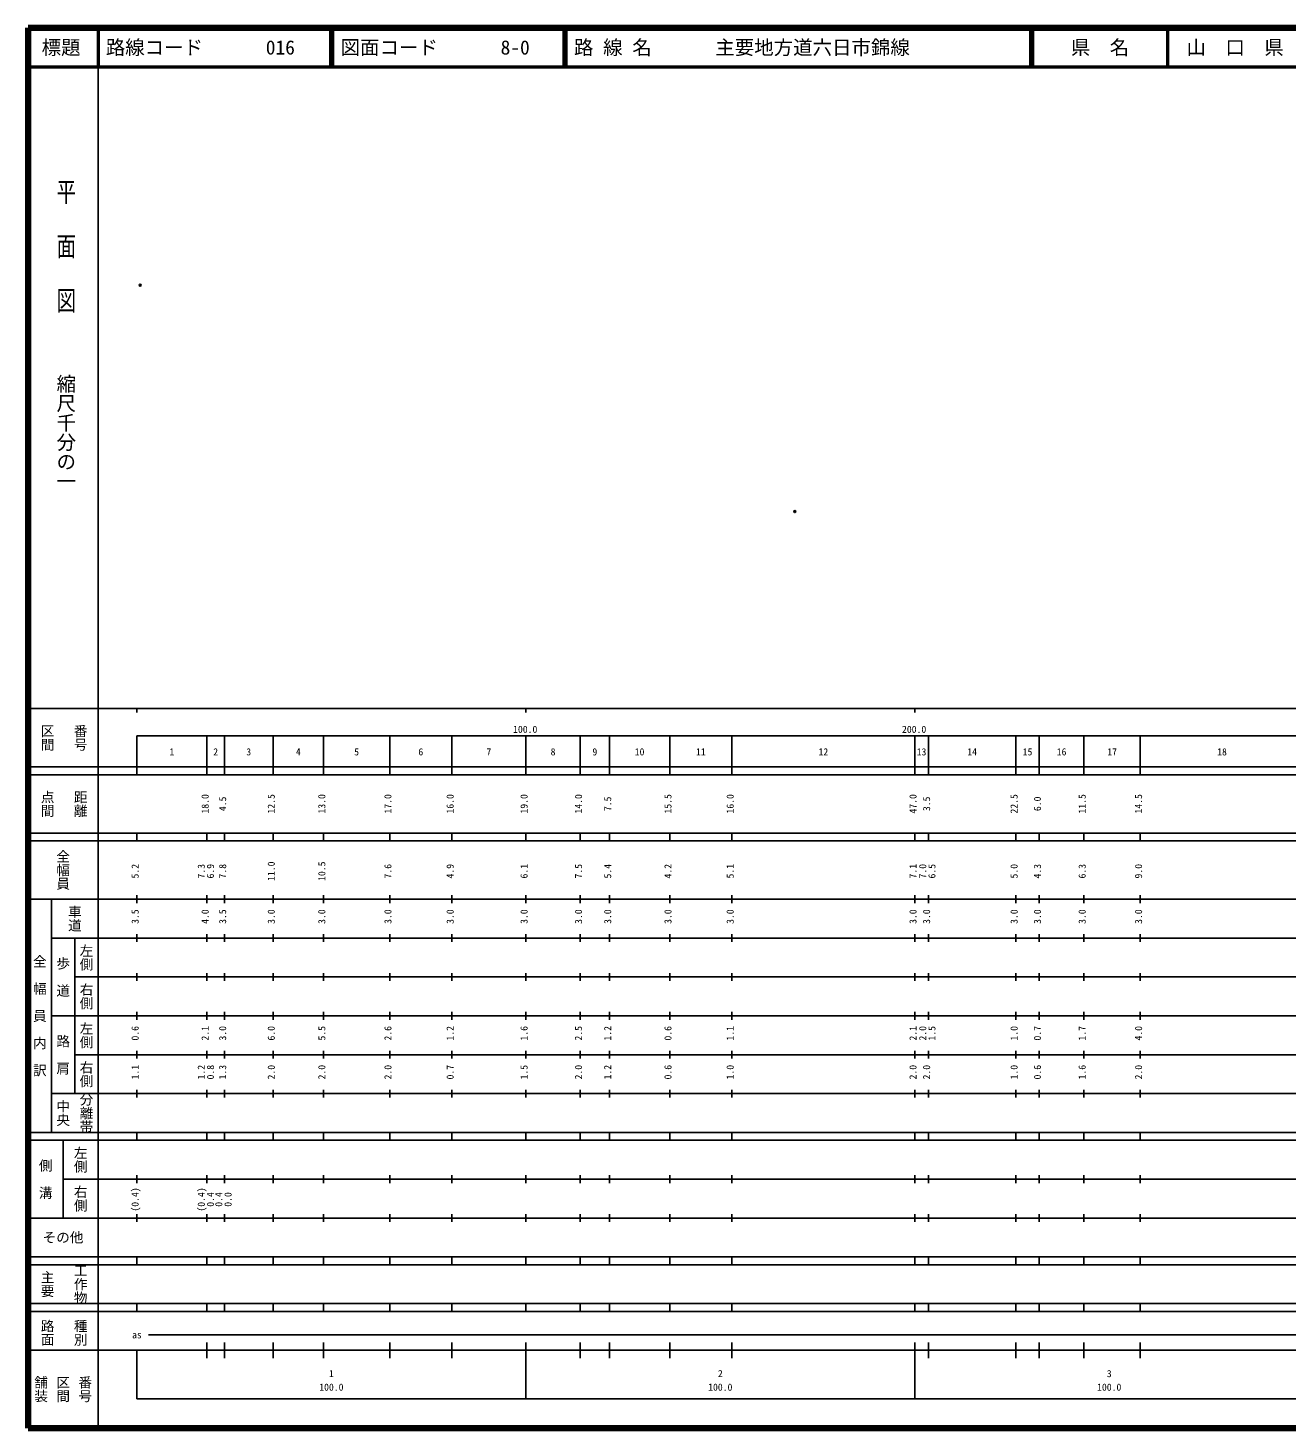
# Model space of a CAD drawing. Units: millimetres on the paper. Extents: x 40 to 680, y 20 to 380.
# Drawn here: x 40 to 363.7, y 20 to 380 of the extents above; entities that cross this region are included whole.
import ezdxf
from ezdxf.enums import TextEntityAlignment as Align

# ---------------------------------------------------------------- set-up
doc = ezdxf.new("R2010")
doc.units = ezdxf.units.MM
doc.header["$PDMODE"] = 32
doc.header["$PDSIZE"] = 0.5
doc.layers.add('M-OTRS', color=6, linetype='Continuous')
doc.layers.add('M-TTL-TXT', color=7, linetype='Continuous')
for name, color, linetype, lineweight in [('M-TTL', 2, 'Continuous', 140), ('M-TTL-BAND', 7, 'Continuous', 25), ('M-TTL-LINE', 7, 'Continuous', 50)]:
    doc.layers.add(name, color=color, linetype=linetype, lineweight=lineweight)
doc.styles.add('@ＭＳ ゴシック', font='')
doc.styles.add('ＭＳ ゴシック', font='')
doc.styles.get('@ＭＳ ゴシック').set_extended_font_data('@MS Gothic')
doc.styles.get('ＭＳ ゴシック').set_extended_font_data('MS Gothic')

msp = doc.modelspace()

# ---------------------------------------------------------------- linework, layer by layer
at = {"layer": 'M-OTRS'}
for p in [(68.854, 313.851), (237.15, 255.651)]:
    msp.add_point(p, dxfattribs=at)
at = {"layer": 'M-TTL'}
for p, q in [((40, 380), (40, 20)), ((680, 380), (40, 380)), ((40, 20), (680, 20))]:
    msp.add_line(p, q, dxfattribs=at)
at = {"layer": 'M-TTL-BAND'}
for p, q in [((58, 370), (58, 20)), ((40, 205), (579, 205)), ((68, 205), (68, 204)), ((168, 205), (168, 204)), ((268, 205), (268, 204)), ((68, 198), (579, 198)), ((68, 198), (68, 188)), ((86, 188), (86, 198)), ((90.5, 188), (90.5, 198)), ((103, 188), (103, 198)), ((116, 188), (116, 198)), ((133, 188), (133, 198)), ((149, 188), (149, 198)), ((168, 188), (168, 198)), ((182, 188), (182, 198)), ((189.5, 188), (189.5, 198)), ((205, 188), (205, 198)), ((221, 188), (221, 198)), ((268, 188), (268, 198)), ((271.5, 188), (271.5, 198)), ((294, 188), (294, 198)), ((300, 188), (300, 198)), ((311.5, 188), (311.5, 198)), ((326, 188), (326, 198)), ((40, 190), (579, 190)), ((40, 188), (579, 188)), ((40, 173), (579, 173)), ((68, 171), (68, 173)), ((86, 171), (86, 173)), ((90.5, 171), (90.5, 173)), ((103, 171), (103, 173)), ((116, 171), (116, 173)), ((133, 171), (133, 173)), ((149, 171), (149, 173)), ((168, 171), (168, 173)), ((182, 171), (182, 173)), ((189.5, 171), (189.5, 173)), ((205, 171), (205, 173)), ((221, 171), (221, 173)), ((268, 171), (268, 173)), ((271.5, 171), (271.5, 173)), ((294, 171), (294, 173)), ((300, 171), (300, 173)), ((311.5, 171), (311.5, 173)), ((326, 171), (326, 173)), ((40, 171), (579, 171)), ((40, 156), (579, 156)), ((46, 96), (46, 156)), ((68, 155), (68, 157)), ((86, 155), (86, 157)), ((90.5, 155), (90.5, 157)), ((103, 155), (103, 157)), ((116, 155), (116, 157)), ((133, 155), (133, 157)), ((149, 155), (149, 157)), ((168, 155), (168, 157)), ((182, 155), (182, 157)), ((189.5, 155), (189.5, 157)), ((205, 155), (205, 157)), ((221, 155), (221, 157)), ((268, 155), (268, 157)), ((271.5, 155), (271.5, 157)), ((294, 155), (294, 157)), ((300, 155), (300, 157)), ((311.5, 155), (311.5, 157)), ((326, 155), (326, 157)), ((46, 146), (579, 146)), ((52, 146), (52, 106)), ((68, 145), (68, 147)), ((86, 145), (86, 147)), ((90.5, 145), (90.5, 147)), ((103, 145), (103, 147)), ((116, 145), (116, 147)), ((133, 145), (133, 147)), ((149, 145), (149, 147)), ((168, 145), (168, 147)), ((182, 145), (182, 147)), ((189.5, 145), (189.5, 147)), ((205, 145), (205, 147)), ((221, 145), (221, 147)), ((268, 145), (268, 147)), ((271.5, 145), (271.5, 147)), ((294, 145), (294, 147)), ((300, 145), (300, 147)), ((311.5, 145), (311.5, 147)), ((326, 145), (326, 147)), ((68, 135), (68, 137)), ((86, 135), (86, 137)), ((90.5, 135), (90.5, 137)), ((103, 135), (103, 137)), ((116, 135), (116, 137)), ((133, 135), (133, 137)), ((149, 135), (149, 137)), ((168, 135), (168, 137)), ((182, 135), (182, 137)), ((189.5, 135), (189.5, 137)), ((205, 135), (205, 137)), ((221, 135), (221, 137)), ((268, 135), (268, 137)), ((271.5, 135), (271.5, 137)), ((294, 135), (294, 137)), ((300, 135), (300, 137)), ((311.5, 135), (311.5, 137)), ((326, 135), (326, 137)), ((52, 136), (579, 136)), ((46, 126), (579, 126)), ((68, 125), (68, 127)), ((86, 125), (86, 127)), ((90.5, 125), (90.5, 127)), ((103, 125), (103, 127)), ((116, 125), (116, 127)), ((133, 125), (133, 127)), ((149, 125), (149, 127)), ((168, 125), (168, 127)), ((182, 125), (182, 127)), ((189.5, 125), (189.5, 127)), ((205, 125), (205, 127)), ((221, 125), (221, 127)), ((268, 125), (268, 127)), ((271.5, 125), (271.5, 127)), ((294, 125), (294, 127)), ((300, 125), (300, 127)), ((311.5, 125), (311.5, 127)), ((326, 125), (326, 127)), ((52, 116), (579, 116)), ((68, 115), (68, 117)), ((86, 115), (86, 117)), ((90.5, 115), (90.5, 117)), ((103, 115), (103, 117)), ((116, 115), (116, 117)), ((133, 115), (133, 117)), ((149, 115), (149, 117)), ((168, 115), (168, 117)), ((182, 115), (182, 117)), ((189.5, 115), (189.5, 117)), ((205, 115), (205, 117)), ((221, 115), (221, 117)), ((268, 115), (268, 117)), ((271.5, 115), (271.5, 117)), ((294, 115), (294, 117)), ((300, 115), (300, 117)), ((311.5, 115), (311.5, 117)), ((326, 115), (326, 117)), ((46, 106), (579, 106)), ((68, 105), (68, 107)), ((86, 105), (86, 107)), ((90.5, 105), (90.5, 107)), ((103, 105), (103, 107)), ((116, 105), (116, 107)), ((133, 105), (133, 107)), ((149, 105), (149, 107)), ((168, 105), (168, 107)), ((182, 105), (182, 107)), ((189.5, 105), (189.5, 107)), ((205, 105), (205, 107)), ((221, 105), (221, 107)), ((268, 105), (268, 107)), ((271.5, 105), (271.5, 107)), ((294, 105), (294, 107)), ((300, 105), (300, 107)), ((311.5, 105), (311.5, 107)), ((326, 105), (326, 107)), ((40, 96), (579, 96)), ((40, 94), (579, 94)), ((49, 94), (49, 74)), ((68, 94), (68, 96)), ((86, 94), (86, 96)), ((90.5, 94), (90.5, 96)), ((103, 94), (103, 96)), ((116, 94), (116, 96)), ((133, 94), (133, 96)), ((149, 94), (149, 96)), ((168, 94), (168, 96)), ((182, 94), (182, 96)), ((189.5, 94), (189.5, 96)), ((205, 94), (205, 96)), ((221, 94), (221, 96)), ((268, 94), (268, 96)), ((271.5, 94), (271.5, 96)), ((294, 94), (294, 96)), ((300, 94), (300, 96)), ((311.5, 94), (311.5, 96)), ((326, 94), (326, 96)), ((49, 84), (579, 84)), ((68, 83), (68, 85)), ((86, 83), (86, 85)), ((90.5, 83), (90.5, 85)), ((103, 83), (103, 85)), ((116, 83), (116, 85)), ((133, 83), (133, 85)), ((149, 83), (149, 85)), ((168, 83), (168, 85)), ((182, 83), (182, 85)), ((189.5, 83), (189.5, 85)), ((205, 83), (205, 85)), ((221, 83), (221, 85)), ((268, 83), (268, 85)), ((271.5, 83), (271.5, 85)), ((294, 83), (294, 85)), ((300, 83), (300, 85)), ((311.5, 83), (311.5, 85)), ((326, 83), (326, 85)), ((40, 74), (579, 74)), ((68, 73), (68, 75)), ((86, 73), (86, 75)), ((90.5, 73), (90.5, 75)), ((103, 73), (103, 75)), ((116, 73), (116, 75)), ((133, 73), (133, 75)), ((149, 73), (149, 75)), ((168, 73), (168, 75)), ((182, 73), (182, 75)), ((189.5, 73), (189.5, 75)), ((205, 73), (205, 75)), ((221, 73), (221, 75)), ((268, 73), (268, 75)), ((271.5, 73), (271.5, 75)), ((294, 73), (294, 75)), ((300, 73), (300, 75)), ((311.5, 73), (311.5, 75)), ((326, 73), (326, 75)), ((40, 64), (579, 64)), ((40, 62), (579, 62)), ((68, 62), (68, 64)), ((86, 62), (86, 64)), ((90.5, 62), (90.5, 64)), ((103, 62), (103, 64)), ((116, 62), (116, 64)), ((133, 62), (133, 64)), ((149, 62), (149, 64)), ((168, 62), (168, 64)), ((182, 62), (182, 64)), ((189.5, 62), (189.5, 64)), ((205, 62), (205, 64)), ((221, 62), (221, 64)), ((268, 62), (268, 64)), ((271.5, 62), (271.5, 64)), ((294, 62), (294, 64)), ((300, 62), (300, 64)), ((311.5, 62), (311.5, 64)), ((326, 62), (326, 64)), ((40, 52), (579, 52)), ((68, 50), (68, 52)), ((86, 50), (86, 52)), ((90.5, 50), (90.5, 52)), ((103, 50), (103, 52)), ((116, 50), (116, 52)), ((133, 50), (133, 52)), ((149, 50), (149, 52)), ((168, 50), (168, 52)), ((182, 50), (182, 52)), ((189.5, 50), (189.5, 52)), ((205, 50), (205, 52)), ((221, 50), (221, 52)), ((268, 50), (268, 52)), ((271.5, 50), (271.5, 52)), ((294, 50), (294, 52)), ((300, 50), (300, 52)), ((311.5, 50), (311.5, 52)), ((326, 50), (326, 52)), ((40, 50), (579, 50)), ((71, 44), (523.5, 44)), ((40, 40), (579, 40)), ((68, 40), (68, 27.5)), ((86, 38), (86, 42)), ((90.5, 38), (90.5, 42)), ((103, 38), (103, 42)), ((116, 38), (116, 42)), ((133, 38), (133, 42)), ((149, 38), (149, 42)), ((168, 27.5), (168, 42)), ((182, 38), (182, 42)), ((189.5, 38), (189.5, 42)), ((205, 38), (205, 42)), ((221, 38), (221, 42)), ((268, 27.5), (268, 42)), ((271.5, 38), (271.5, 42)), ((294, 38), (294, 42)), ((300, 38), (300, 42)), ((311.5, 38), (311.5, 42)), ((326, 38), (326, 42)), ((68, 27.5), (579, 27.5))]:
    msp.add_line(p, q, dxfattribs=at)
at = {"layer": 'M-TTL-LINE'}
for p, q in [((58, 380), (58, 370)), ((117.75, 380), (117.75, 370)), ((118.25, 380), (118.25, 370)), ((177.75, 380), (177.75, 370)), ((178.25, 380), (178.25, 370)), ((297.75, 380), (297.75, 370)), ((298.25, 380), (298.25, 370)), ((333, 380), (333, 370)), ((40, 370), (680, 370))]:
    msp.add_line(p, q, dxfattribs=at)

# ---------------------------------------------------------------- texts
at = {"layer": 'M-TTL-BAND', "style": '@ＭＳ ゴシック', "width": 1.4}
msp.add_text('平  面  図', height=3.666, rotation=270, dxfattribs=at).set_placement((49.777, 306.475), align=Align.MIDDLE_RIGHT)
at = {"layer": 'M-TTL-BAND', "style": '@ＭＳ ゴシック'}
msp.add_text('縮尺千分の一', height=3.666, rotation=270, dxfattribs=at).set_placement((49.777, 261.03), align=Align.MIDDLE_RIGHT)
for s, p in [('区間', (45, 197.5)), ('番号', (53.5, 197.5)), ('点間', (45, 180.5)), ('距離', (53.5, 180.5)), ('全幅員', (49, 163.5)), ('車道', (52, 151)), ('左側', (55, 141)), ('全\u3000幅\u3000員\u3000内\u3000訳', (43, 126)), ('歩\u3000道', (49, 136)), ('右側', (55, 131)), ('左側', (55, 121)), ('路\u3000肩', (49, 116)), ('右側', (55, 111)), ('分離帯', (55, 101)), ('中央', (49, 101)), ('左側', (53.5, 89)), ('側\u3000溝', (44.5, 84)), ('右側', (53.5, 79)), ('工作物', (53.5, 57)), ('主要', (45, 57)), ('路面', (45, 44.5)), ('種別', (53.5, 44.5)), ('舗装', (43.333, 30)), ('区間', (49, 30)), ('番号', (54.667, 30))]:
    msp.add_text(s, height=2.566, rotation=270, dxfattribs=at).set_placement(p, align=Align.MIDDLE_CENTER)
at = {"layer": 'M-TTL-BAND', "style": 'ＭＳ ゴシック'}
for s, p in [('100.0', (167.844, 198.195)), ('200.0', (267.844, 198.195)), ('1', (77, 192.405)), ('2', (88.25, 192.405)), ('3', (96.75, 192.405)), ('4', (109.5, 192.405)), ('5', (124.5, 192.405)), ('6', (141, 192.405)), ('7', (158.5, 192.405)), ('8', (175, 192.405)), ('9', (185.75, 192.405)), ('10', (197.25, 192.405)), ('11', (213, 192.405)), ('12', (244.5, 192.405)), ('13', (269.75, 192.405)), ('14', (282.75, 192.405)), ('15', (297, 192.405)), ('16', (305.75, 192.405)), ('17', (318.75, 192.405)), ('18', (347, 192.405)), ('as', (68, 42.5)), ('1', (118, 32.523)), ('2', (218, 32.523)), ('3', (318, 32.523)), ('100.0', (118, 29.033)), ('100.0', (218, 29.033)), ('100.0', (318, 29.033))]:
    msp.add_text(s, height=1.833, dxfattribs=at).set_placement(p, align=Align.BOTTOM_CENTER)
for s, p in [('18.0', (87, 180.5)), ('4.5', (91.5, 180.5)), ('12.5', (104, 180.5)), ('13.0', (117, 180.5)), ('17.0', (134, 180.5)), ('16.0', (150, 180.5)), ('19.0', (169, 180.5)), ('14.0', (183, 180.5)), ('7.5', (190.5, 180.5)), ('15.5', (206, 180.5)), ('16.0', (222, 180.5)), ('47.0', (269, 180.5)), ('3.5', (272.5, 180.5)), ('22.5', (295, 180.5)), ('6.0', (301, 180.5)), ('11.5', (312.5, 180.5)), ('14.5', (327, 180.5)), ('5.2', (69, 163.174)), ('7.3', (86, 163.174)), ('6.9', (88.37, 163.174)), ('7.8', (91.5, 163.174)), ('11.0', (104, 163.174)), ('10.5', (117, 163.174)), ('7.6', (134, 163.174)), ('4.9', (150, 163.174)), ('6.1', (169, 163.174)), ('7.5', (183, 163.174)), ('5.4', (190.5, 163.174)), ('4.2', (206, 163.174)), ('5.1', (222, 163.174)), ('7.1', (269, 163.174)), ('7.0', (271.5, 163.174)), ('6.5', (273.87, 163.174)), ('5.0', (295, 163.174)), ('4.3', (301, 163.174)), ('6.3', (312.5, 163.174)), ('9.0', (327, 163.174)), ('3.5', (69, 151.5)), ('4.0', (87, 151.5)), ('3.5', (91.5, 151.5)), ('3.0', (104, 151.5)), ('3.0', (117, 151.5)), ('3.0', (134, 151.5)), ('3.0', (150, 151.5)), ('3.0', (169, 151.5)), ('3.0', (183, 151.5)), ('3.0', (190.5, 151.5)), ('3.0', (206, 151.5)), ('3.0', (222, 151.5)), ('3.0', (269, 151.5)), ('3.0', (272.5, 151.5)), ('3.0', (295, 151.5)), ('3.0', (301, 151.5)), ('3.0', (312.5, 151.5)), ('3.0', (327, 151.5)), ('0.6', (69, 121.5)), ('2.1', (87, 121.5)), ('3.0', (91.5, 121.5)), ('6.0', (104, 121.5)), ('5.5', (117, 121.5)), ('2.6', (134, 121.5)), ('1.2', (150, 121.5)), ('1.6', (169, 121.5)), ('2.5', (183, 121.5)), ('1.2', (190.5, 121.5)), ('0.6', (206, 121.5)), ('1.1', (222, 121.5)), ('2.1', (269, 121.5)), ('2.0', (271.5, 121.5)), ('1.5', (273.87, 121.5)), ('1.0', (295, 121.5)), ('0.7', (301, 121.5)), ('1.7', (312.5, 121.5)), ('4.0', (327, 121.5)), ('1.1', (69, 111.5)), ('1.2', (86, 111.5)), ('0.8', (88.37, 111.5)), ('1.3', (91.5, 111.5)), ('2.0', (104, 111.5)), ('2.0', (117, 111.5)), ('2.0', (134, 111.5)), ('0.7', (150, 111.5)), ('1.5', (169, 111.5)), ('2.0', (183, 111.5)), ('1.2', (190.5, 111.5)), ('0.6', (206, 111.5)), ('1.0', (222, 111.5)), ('2.0', (269, 111.5)), ('2.0', (272.5, 111.5)), ('1.0', (295, 111.5)), ('0.6', (301, 111.5)), ('1.6', (312.5, 111.5)), ('2.0', (327, 111.5)), ('(0.4)', (69, 78.764)), ('(0.4)', (86, 78.764)), ('0.4', (88.37, 78.764)), ('0.4', (90.5, 78.764)), ('0.0', (92.887, 78.764))]:
    msp.add_text(s, height=1.833, rotation=90, dxfattribs=at).set_placement(p, align=Align.BOTTOM_CENTER)
msp.add_text('その他', height=2.566, dxfattribs=at).set_placement((49, 69), align=Align.MIDDLE_CENTER)
at = {"layer": 'M-TTL-TXT', "style": 'ＭＳ ゴシック'}
for s, p in [('標題', (48.5, 375)), ('県\u3000名', (315.625, 375)), ('山\u3000口\u3000県', (350.375, 375))]:
    msp.add_text(s, height=3.666, dxfattribs=at).set_placement(p, align=Align.MIDDLE_CENTER)
for s, p in [('路線コード', (60, 375)), ('016', (101.142, 375)), ('図面コード', (120.38, 375)), ('8-0', (161.521, 375)), ('路 線 名', (180.38, 375)), ('主要地方道六日市錦線', (216.734, 375))]:
    msp.add_text(s, height=3.666, dxfattribs=at).set_placement(p, align=Align.MIDDLE_LEFT)

doc.saveas('drawing.dxf')
